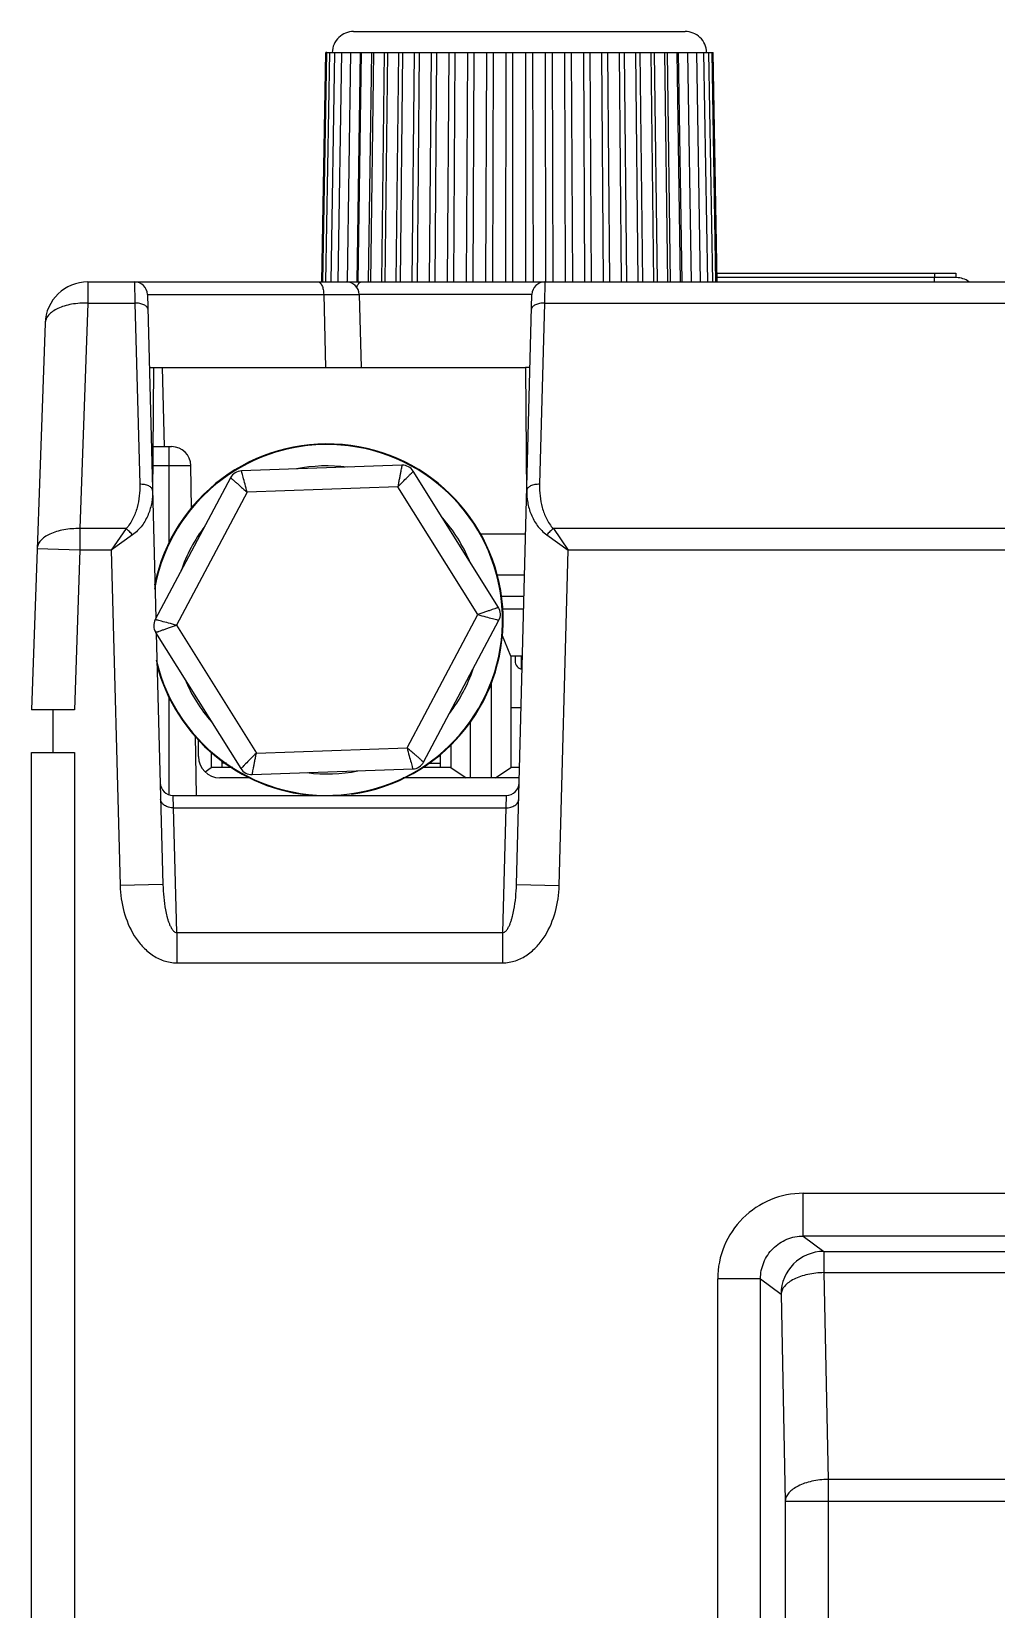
# Model space of a CAD drawing. Header units: millimetres. Extents: x 179 to 1020, y 292 to 886.
# Drawn here: x 341.05 to 363.6, y 504.2 to 541.08 of the extents above; entities that cross this region are included whole.
import ezdxf

# ---------------------------------------------------------------- set-up
doc = ezdxf.new("R2010")
doc.units = ezdxf.units.MM
doc.linetypes.add('CENTER', pattern=[0.6, 0.375, -0.075, 0.075, -0.075])
for name, color, linetype in [('00_CURVE', 7, 'Continuous'), ('12P_1SOLIDLINE', 7, 'Continuous'), ('PRT0002_1SOLIDLINE', 7, 'Continuous'), ('PRT0003_1SOLIDLINE', 7, 'Continuous'), ('VF-51-F001SOLIDLINE', 7, 'Continuous'), ('VF-51-P002SOLIDLINE', 7, 'Continuous'), ('VF-51-P005SOLIDLINE', 7, 'Continuous'), ('WL21-17SOLIDLINE', 7, 'Continuous')]:
    doc.layers.add(name, color=color, linetype=linetype)

msp = doc.modelspace()

# ---------------------------------------------------------------- linework, layer by layer
at = {"layer": '00_CURVE', "linetype": 'CENTER'}
msp.add_line((357.065, 535.428), (362.65, 535.428), dxfattribs=at)
at = {"layer": '12P_1SOLIDLINE', "linetype": 'Continuous'}
for p, q in [((351.928, 528.378), (352.571, 528.378)), ((352.558, 527.878), (352.01, 527.878)), ((352.55, 527.578), (352.052, 527.578)), ((352.25, 526.478), (352.037, 526.999)), ((352.25, 526.478), (352.25, 523.878)), ((352.521, 526.478), (352.25, 526.478)), ((351.8, 523.639), (351.8, 525.891)), ((351.3, 524.949), (351.3, 523.639)), ((350.85, 524.412), (350.85, 523.878)), ((345.25, 524.241), (345.25, 523.878)), ((345.5, 524.05), (345.5, 523.878)), ((350.6, 524.202), (350.6, 523.878)), ((345.104, 523.78), (345.25, 523.878)), ((345.755, 523.878), (345.25, 523.878)), ((350.85, 523.878), (350.186, 523.878)), ((350.85, 523.878), (351.209, 523.639)), ((351.892, 523.639), (352.25, 523.878)), ((352.453, 523.878), (352.25, 523.878))]:
    msp.add_line(p, q, dxfattribs=at)
at = {"layer": 'PRT0002_1SOLIDLINE', "linetype": 'Continuous'}
for p, q in [((352.35, 526.478), (352.35, 526.371)), ((352.49, 525.271), (352.25, 525.271))]:
    msp.add_line(p, q, dxfattribs=at)
msp.add_arc((352.55, 526.371), 0.2, 180, 259.2696, dxfattribs=at)
at = {"layer": 'PRT0003_1SOLIDLINE', "linetype": 'Continuous'}
for p, q in [((352.5, 526.178), (352.5, 526.478)), ((352.5, 526.178), (352.513, 526.178)), ((345.606, 523.978), (345.5, 523.978)), ((350.25, 523.929), (350.25, 523.878)), ((350.314, 523.978), (350.6, 523.978))]:
    msp.add_line(p, q, dxfattribs=at)
at = {"layer": 'VF-51-F001SOLIDLINE', "linetype": 'Continuous'}
for p, q in [((357.065, 535.428), (362.65, 535.428)), ((362.15, 535.428), (362.15, 535.328)), ((362.65, 535.428), (362.65, 535.328)), ((362.66, 535.328), (357.067, 535.328)), ((362.15, 535.228), (362.15, 535.328))]:
    msp.add_line(p, q, dxfattribs=at)
msp.add_arc((362.66, 534.828), 0.5, 53.7458, 90, dxfattribs=at)
at = {"layer": 'VF-51-P002SOLIDLINE', "linetype": 'Continuous'}
for p, q in [((342.365, 535.228), (342.365, 534.732)), ((342.365, 535.228), (404.735, 535.228)), ((343.458, 535.228), (343.467, 534.732)), ((353.043, 535.228), (353.033, 534.732)), ((342.365, 534.732), (342.181, 529.462)), ((342.365, 534.732), (343.467, 534.732)), ((343.467, 534.732), (343.578, 530.498)), ((343.758, 534.936), (343.956, 527.367)), ((343.758, 534.936), (347.877, 534.936)), ((347.877, 534.936), (347.921, 533.228)), ((348.706, 534.936), (348.75, 533.228)), ((352.743, 534.936), (348.706, 534.936)), ((352.382, 521.145), (352.743, 534.936)), ((353.033, 534.732), (352.923, 530.498)), ((353.033, 534.732), (402.573, 534.732)), ((341.366, 534.263), (341.05, 525.228)), ((343.803, 533.228), (343.907, 533.228)), ((343.881, 530.229), (343.907, 533.228)), ((343.907, 533.228), (352.593, 533.228)), ((344.103, 533.228), (344.151, 531.378)), ((352.593, 533.228), (352.619, 530.229)), ((352.698, 533.228), (352.593, 533.228)), ((343.891, 531.378), (344.324, 531.378)), ((344.258, 531.378), (344.258, 529.087)), ((343.887, 530.936), (344.773, 530.936)), ((344.791, 529.932), (344.773, 530.936)), ((342.181, 529.462), (342.181, 528.958)), ((343.258, 529.462), (342.181, 529.462)), ((343.258, 529.462), (342.914, 528.958)), ((343.409, 529.314), (342.914, 528.958)), ((351.521, 529.343), (352.596, 529.343)), ((353.092, 529.314), (353.586, 528.958)), ((353.243, 529.462), (353.586, 528.958)), ((404.919, 529.462), (353.243, 529.462)), ((342.181, 528.958), (341.182, 528.993)), ((342.181, 528.958), (342.051, 525.228)), ((342.914, 528.958), (342.181, 528.958)), ((342.914, 528.958), (343.119, 521.118)), ((353.381, 521.118), (353.586, 528.958)), ((404.919, 528.958), (353.586, 528.958)), ((343.965, 527.013), (344.119, 521.145)), ((344.258, 525.527), (344.258, 523.245)), ((342.051, 525.228), (341.05, 525.228)), ((341.55, 525.228), (341.55, 524.228)), ((344.908, 523.228), (344.884, 524.62)), ((344.95, 524.139), (344.95, 524.551)), ((341.05, 393.228), (341.05, 524.228)), ((341.05, 524.228), (342.05, 524.228)), ((342.05, 524.228), (342.05, 414.728)), ((346.165, 523.639), (345.45, 523.639)), ((352.447, 523.639), (349.725, 523.639)), ((344.367, 522.935), (344.357, 523.228)), ((344.357, 523.228), (352.144, 523.228)), ((344.443, 520.021), (344.367, 522.935)), ((344.367, 522.935), (352.134, 522.935)), ((352.134, 522.935), (352.058, 520.021)), ((352.144, 523.228), (352.134, 522.935)), ((344.119, 521.145), (343.119, 521.118)), ((352.382, 521.145), (353.381, 521.118)), ((344.443, 520.021), (344.443, 519.314)), ((344.443, 520.021), (352.058, 520.021)), ((352.058, 520.021), (352.058, 519.314)), ((344.443, 519.314), (352.058, 519.314)), ((359.084, 512.929), (359.084, 513.929)), ((359.084, 513.929), (364.299, 513.929)), ((359.084, 512.929), (359.564, 512.57)), ((364.299, 512.929), (359.084, 512.929)), ((359.564, 512.57), (359.564, 512.074)), ((359.564, 512.57), (405.05, 512.57)), ((357.085, 487.31), (357.085, 511.93)), ((358.084, 511.93), (357.085, 511.93)), ((358.084, 487.72), (358.084, 511.93)), ((358.084, 511.93), (358.564, 511.57)), ((359.564, 512.074), (359.662, 507.241)), ((359.564, 512.074), (405.05, 512.074)), ((358.564, 511.57), (358.663, 506.737)), ((359.662, 507.241), (359.662, 506.737)), ((405.05, 507.241), (359.662, 507.241)), ((358.663, 506.737), (358.663, 474.922)), ((358.663, 506.737), (406.05, 506.737)), ((359.662, 506.737), (359.662, 474.906))]:
    msp.add_line(p, q, dxfattribs=at)
for centre, radius, start, end in [((342.365, 534.228), 1, 90, 178), ((343.458, 534.928), 0.3, 1.5, 90), ((348.406, 534.928), 0.3, 1.5, 90), ((353.043, 534.928), 0.3, 90, 178.5), ((344.324, 530.928), 0.45, 1, 90), ((344.357, 523.528), 0.3, 181.5, 270), ((352.144, 523.528), 0.3, 270, 358.5), ((359.083, 511.93), 1.999, 89.9811, 180.0019), ((359.565, 511.569), 1.001, 90.0702, 179.9462)]:
    msp.add_arc(centre, radius, start, end, dxfattribs=at)
msp.add_ellipse((345.45, 524.139), major_axis=(0.494, -0.08), ratio=0.999518, start_param=-2.980367, end_param=-1.409875, dxfattribs=at)
for points, knots in [([(347.743, 535.228), (347.751, 535.228), (347.77, 535.224), (347.795, 535.206), (347.818, 535.178), (347.846, 535.126), (347.87, 535.044), (347.876, 534.974), (347.877, 534.936)], [0, 0, 0, 0, 0.07638, 0.162746, 0.265079, 0.385192, 0.672544, 1, 1, 1, 1]), ([(348.649, 535.102), (348.655, 535.12), (348.666, 535.149), (348.688, 535.185), (348.709, 535.209), (348.733, 535.224), (348.75, 535.228), (348.758, 535.228)], [0, 0, 0, 0, 0.322088, 0.530446, 0.709297, 0.862471, 1, 1, 1, 1]), ([(342.365, 534.732), (342.239, 534.735), (342.052, 534.723), (341.819, 534.668), (341.668, 534.612), (341.543, 534.541), (341.447, 534.459), (341.384, 534.365), (341.367, 534.296), (341.366, 534.263)], [0, 0, 0, 0, 0.317965, 0.465646, 0.600805, 0.721095, 0.825875, 0.917067, 1, 1, 1, 1]), ([(343.767, 534.589), (343.767, 534.599), (343.762, 534.619), (343.743, 534.648), (343.714, 534.673), (343.661, 534.703), (343.577, 534.727), (343.505, 534.733), (343.467, 534.732)], [0, 0, 0, 0, 0.082931, 0.174155, 0.279019, 0.399431, 0.681951, 1, 1, 1, 1]), ([(347.877, 534.936), (347.936, 534.936), (348.05, 534.937), (348.211, 534.937), (348.334, 534.937), (348.422, 534.937), (348.48, 534.937), (348.531, 534.937), (348.576, 534.937), (348.614, 534.937), (348.646, 534.937), (348.668, 534.937), (348.683, 534.937), (348.691, 534.937), (348.697, 534.936), (348.702, 534.936), (348.704, 534.936), (348.706, 534.936), (348.706, 534.936)], [0, 0, 0, 0, 0.215462, 0.411329, 0.583867, 0.660336, 0.729772, 0.791845, 0.846256, 0.892745, 0.931091, 0.96111, 0.972951, 0.98266, 0.990225, 0.995638, 0.998894, 1, 1, 1, 1]), ([(353.033, 534.732), (352.995, 534.733), (352.923, 534.727), (352.839, 534.703), (352.786, 534.673), (352.757, 534.648), (352.739, 534.619), (352.734, 534.599), (352.734, 534.589)], [0, 0, 0, 0, 0.318049, 0.600569, 0.720981, 0.825845, 0.917069, 1, 1, 1, 1]), ([(343.578, 530.498), (343.58, 530.407), (343.573, 530.224), (343.524, 529.952), (343.428, 529.689), (343.324, 529.53), (343.258, 529.462)], [0, 0, 0, 0, 0.246333, 0.493627, 0.743659, 1, 1, 1, 1]), ([(343.878, 530.355), (343.88, 530.261), (343.867, 530.07), (343.787, 529.79), (343.641, 529.524), (343.494, 529.376), (343.409, 529.314)], [0, 0, 0, 0, 0.238825, 0.481286, 0.732531, 1, 1, 1, 1]), ([(343.878, 530.355), (343.878, 530.365), (343.873, 530.386), (343.854, 530.414), (343.825, 530.439), (343.772, 530.469), (343.688, 530.494), (343.616, 530.499), (343.578, 530.498)], [0, 0, 0, 0, 0.082931, 0.174155, 0.279019, 0.399431, 0.681951, 1, 1, 1, 1]), ([(352.623, 530.355), (352.62, 530.261), (352.634, 530.07), (352.713, 529.79), (352.86, 529.524), (353.006, 529.376), (353.092, 529.314)], [0, 0, 0, 0, 0.238825, 0.481285, 0.732528, 1, 1, 1, 1]), ([(352.923, 530.498), (352.885, 530.499), (352.812, 530.494), (352.728, 530.469), (352.675, 530.439), (352.647, 530.414), (352.628, 530.386), (352.623, 530.365), (352.623, 530.355)], [0, 0, 0, 0, 0.318049, 0.600569, 0.720981, 0.825845, 0.917069, 1, 1, 1, 1]), ([(352.923, 530.498), (352.92, 530.407), (352.927, 530.224), (352.977, 529.952), (353.072, 529.689), (353.177, 529.53), (353.243, 529.462)], [0, 0, 0, 0, 0.246332, 0.493627, 0.743657, 1, 1, 1, 1]), ([(342.181, 529.462), (342.055, 529.465), (341.868, 529.453), (341.635, 529.398), (341.484, 529.341), (341.359, 529.271), (341.263, 529.188), (341.2, 529.095), (341.183, 529.026), (341.182, 528.993)], [0, 0, 0, 0, 0.317965, 0.465646, 0.600805, 0.721095, 0.825875, 0.917067, 1, 1, 1, 1]), ([(344.367, 522.935), (344.329, 522.935), (344.255, 522.944), (344.157, 522.986), (344.097, 523.043), (344.072, 523.098), (344.067, 523.126), (344.067, 523.139)], [0, 0, 0, 0, 0.287556, 0.554131, 0.788774, 0.896227, 1, 1, 1, 1]), ([(352.134, 522.935), (352.172, 522.935), (352.246, 522.944), (352.344, 522.986), (352.404, 523.043), (352.429, 523.098), (352.433, 523.126), (352.434, 523.139)], [0, 0, 0, 0, 0.287556, 0.554131, 0.788774, 0.896227, 1, 1, 1, 1]), ([(343.119, 521.118), (343.125, 520.914), (343.183, 520.505), (343.383, 520.027), (343.629, 519.697), (343.86, 519.492), (344.136, 519.349), (344.341, 519.314), (344.443, 519.314)], [0, 0, 0, 0, 0.250103, 0.499955, 0.625143, 0.750242, 0.875197, 1, 1, 1, 1]), ([(344.119, 521.145), (344.122, 521.045), (344.134, 520.846), (344.168, 520.598), (344.205, 520.427), (344.232, 520.33), (344.256, 520.258), (344.284, 520.187), (344.314, 520.13), (344.343, 520.087), (344.369, 520.057), (344.401, 520.031), (344.429, 520.022), (344.443, 520.021)], [0, 0, 0, 0, 0.246038, 0.492468, 0.616113, 0.678145, 0.740399, 0.803007, 0.866257, 0.898358, 0.931036, 0.964748, 1, 1, 1, 1]), ([(352.058, 520.021), (352.072, 520.022), (352.099, 520.031), (352.132, 520.057), (352.158, 520.087), (352.187, 520.13), (352.216, 520.187), (352.245, 520.258), (352.268, 520.33), (352.295, 520.427), (352.333, 520.598), (352.367, 520.846), (352.379, 521.045), (352.382, 521.145)], [0, 0, 0, 0, 0.03525, 0.068967, 0.101649, 0.133752, 0.197003, 0.259612, 0.321865, 0.383897, 0.507541, 0.753967, 1, 1, 1, 1]), ([(352.058, 519.314), (352.16, 519.314), (352.365, 519.349), (352.641, 519.492), (352.872, 519.697), (353.117, 520.027), (353.317, 520.505), (353.376, 520.914), (353.381, 521.118)], [0, 0, 0, 0, 0.1248, 0.24976, 0.374863, 0.500053, 0.749904, 1, 1, 1, 1]), ([(358.084, 511.93), (358.084, 512.06), (358.136, 512.323), (358.358, 512.656), (358.691, 512.878), (358.954, 512.929), (359.084, 512.929)], [0, 0, 0, 0, 0.249999, 0.500035, 0.750049, 1, 1, 1, 1]), ([(359.564, 512.074), (359.438, 512.072), (359.252, 512.052), (359.021, 511.989), (358.871, 511.927), (358.745, 511.852), (358.649, 511.767), (358.585, 511.673), (358.566, 511.603), (358.564, 511.57)], [0, 0, 0, 0, 0.314759, 0.462025, 0.597559, 0.71886, 0.824958, 0.917175, 1, 1, 1, 1]), ([(359.662, 507.241), (359.536, 507.239), (359.35, 507.219), (359.119, 507.155), (358.969, 507.094), (358.844, 507.019), (358.747, 506.934), (358.683, 506.839), (358.665, 506.77), (358.663, 506.737)], [0, 0, 0, 0, 0.314759, 0.462025, 0.597559, 0.71886, 0.824958, 0.917175, 1, 1, 1, 1])]:
    msp.add_open_spline(points, degree=3, knots=knots, dxfattribs=at)
for points in [[(343.409, 529.314), (343.387, 529.342), (343.34, 529.395), (343.286, 529.441), (343.258, 529.462)], [(353.243, 529.462), (353.214, 529.441), (353.161, 529.395), (353.113, 529.342), (353.092, 529.314)]]:
    msp.add_open_spline(points, degree=3, dxfattribs=at)
at = {"layer": 'VF-51-P005SOLIDLINE', "linetype": 'Continuous'}
for p, q in [((348.575, 541.078), (356.325, 541.078)), ((347.832, 535.228), (347.925, 540.589)), ((347.856, 535.228), (347.949, 540.589)), ((347.949, 540.589), (347.925, 540.589)), ((347.929, 535.228), (348.021, 540.589)), ((347.949, 540.589), (347.989, 540.589)), ((347.989, 540.589), (348.02, 540.588)), ((348.05, 535.228), (348.139, 540.589)), ((348.112, 540.588), (348.139, 540.588)), ((348.218, 535.228), (348.304, 540.589)), ((348.292, 540.588), (348.304, 540.587)), ((348.43, 535.228), (348.511, 540.589)), ((348.685, 535.228), (348.761, 540.589)), ((348.979, 535.228), (349.049, 540.589)), ((349.31, 535.228), (349.373, 540.589)), ((349.674, 535.228), (349.729, 540.588)), ((350.066, 535.228), (350.113, 540.588)), ((350.483, 535.228), (350.521, 540.588)), ((350.919, 535.228), (350.948, 540.588)), ((353.981, 535.228), (353.952, 540.588)), ((354.418, 535.228), (354.38, 540.588)), ((354.835, 535.228), (354.788, 540.588)), ((355.227, 535.228), (355.172, 540.588)), ((355.59, 535.228), (355.528, 540.589)), ((355.921, 535.228), (355.852, 540.589)), ((356.215, 535.228), (356.14, 540.589)), ((356.47, 535.228), (356.389, 540.589)), ((356.683, 535.228), (356.597, 540.589)), ((356.597, 540.587), (356.609, 540.588)), ((356.85, 535.228), (356.761, 540.589)), ((356.762, 540.588), (356.789, 540.588)), ((356.971, 535.228), (356.88, 540.589)), ((356.88, 540.588), (356.912, 540.589)), ((356.912, 540.589), (356.951, 540.589)), ((357.044, 535.228), (356.951, 540.589)), ((356.951, 540.589), (356.975, 540.589)), ((357.069, 535.228), (356.975, 540.589)), ((348.658, 535.228), (348.739, 540.587)), ((348.739, 540.587), (348.761, 540.587)), ((348.925, 535.228), (349.001, 540.587)), ((349.001, 540.587), (349.049, 540.587)), ((349.232, 535.228), (349.301, 540.587)), ((349.301, 540.587), (349.373, 540.587)), ((349.573, 535.228), (349.636, 540.587)), ((349.636, 540.587), (349.729, 540.587)), ((349.947, 535.228), (350.002, 540.587)), ((350.002, 540.587), (350.113, 540.587)), ((350.347, 535.228), (350.394, 540.587)), ((350.394, 540.587), (350.521, 540.587)), ((350.771, 535.228), (350.809, 540.587)), ((350.809, 540.587), (350.948, 540.587)), ((351.213, 535.228), (351.242, 540.587)), ((351.242, 540.587), (351.391, 540.587)), ((351.371, 535.228), (351.391, 540.587)), ((351.668, 535.228), (351.688, 540.587)), ((351.688, 540.587), (351.844, 540.587)), ((351.833, 535.228), (351.843, 540.587)), ((352.133, 535.228), (352.142, 540.587)), ((352.142, 540.587), (352.3, 540.587)), ((352.3, 535.228), (352.3, 540.587)), ((352.6, 535.228), (352.6, 540.587)), ((352.6, 540.587), (352.758, 540.587)), ((352.758, 540.587), (352.768, 535.228)), ((353.057, 540.587), (353.213, 540.587)), ((353.067, 535.228), (353.058, 540.587)), ((353.213, 540.587), (353.232, 535.228)), ((353.529, 535.228), (353.51, 540.587)), ((353.51, 540.587), (353.659, 540.587)), ((353.659, 540.587), (353.688, 535.228)), ((353.952, 540.587), (354.092, 540.587)), ((354.092, 540.587), (354.13, 535.228)), ((354.38, 540.587), (354.507, 540.587)), ((354.507, 540.587), (354.553, 535.228)), ((354.788, 540.587), (354.899, 540.587)), ((354.899, 540.587), (354.954, 535.228)), ((355.172, 540.587), (355.265, 540.587)), ((355.265, 540.587), (355.327, 535.228)), ((355.528, 540.587), (355.599, 540.587)), ((355.599, 540.587), (355.669, 535.228)), ((355.852, 540.587), (355.9, 540.587)), ((355.9, 540.587), (355.975, 535.228)), ((356.14, 540.587), (356.162, 540.587)), ((356.162, 540.587), (356.243, 535.228))]:
    msp.add_line(p, q, dxfattribs=at)
for centre, start, end in [((348.575, 540.578), 90, 133.427), ((356.325, 540.578), 46.573, 90), ((348.575, 540.578), 133.427, 178.7613), ((356.325, 540.578), 1.2387, 46.573)]:
    msp.add_arc(centre, 0.5, start, end, dxfattribs=at)
for points, knots in [([(348.021, 540.589), (348.021, 540.59), (348.022, 540.589), (348.023, 540.59), (348.025, 540.589), (348.027, 540.589), (348.031, 540.589), (348.037, 540.589), (348.046, 540.589), (348.06, 540.589), (348.075, 540.589), (348.093, 540.589), (348.105, 540.588), (348.112, 540.588)], [0, 0, 0, 0, 0.004405, 0.017495, 0.039252, 0.069597, 0.108322, 0.155197, 0.272458, 0.418967, 0.591549, 0.786653, 1, 1, 1, 1]), ([(348.139, 540.589), (348.139, 540.589), (348.14, 540.589), (348.14, 540.589), (348.141, 540.589), (348.143, 540.589), (348.146, 540.589), (348.152, 540.589), (348.158, 540.589), (348.166, 540.589), (348.175, 540.589), (348.189, 540.589), (348.208, 540.589), (348.234, 540.589), (348.263, 540.588), (348.282, 540.588), (348.292, 540.588)], [0, 0, 0, 0, 0.001245, 0.004894, 0.01094, 0.019369, 0.0433, 0.076513, 0.118645, 0.169256, 0.227894, 0.293976, 0.44574, 0.618638, 0.805785, 1, 1, 1, 1]), ([(348.304, 540.589), (348.304, 540.589), (348.304, 540.589), (348.305, 540.589), (348.306, 540.589), (348.309, 540.589), (348.314, 540.589), (348.322, 540.589), (348.332, 540.589), (348.343, 540.589), (348.356, 540.589), (348.377, 540.589), (348.404, 540.589), (348.44, 540.588), (348.476, 540.588), (348.5, 540.587), (348.512, 540.587)], [0, 0, 0, 0, 0.001387, 0.005482, 0.012291, 0.021775, 0.048601, 0.085604, 0.132215, 0.187701, 0.25127, 0.321924, 0.48018, 0.652872, 0.829728, 1, 1, 1, 1]), ([(348.511, 540.589), (348.511, 540.589), (348.512, 540.589), (348.513, 540.589), (348.515, 540.589), (348.517, 540.589), (348.52, 540.589), (348.525, 540.589), (348.533, 540.589), (348.544, 540.589), (348.557, 540.589), (348.572, 540.589), (348.594, 540.589), (348.625, 540.589), (348.663, 540.588), (348.701, 540.588), (348.727, 540.587), (348.739, 540.587)], [0, 0, 0, 0, 0.001486, 0.005798, 0.012951, 0.022932, 0.035689, 0.051154, 0.089939, 0.138669, 0.196446, 0.262294, 0.335066, 0.496209, 0.668669, 0.840633, 1, 1, 1, 1]), ([(348.761, 540.589), (348.761, 540.589), (348.762, 540.589), (348.762, 540.589), (348.764, 540.589), (348.767, 540.589), (348.77, 540.589), (348.776, 540.589), (348.784, 540.589), (348.796, 540.589), (348.81, 540.589), (348.827, 540.589), (348.851, 540.589), (348.884, 540.589), (348.924, 540.588), (348.963, 540.588), (348.989, 540.587), (349.001, 540.587)], [0, 0, 0, 0, 0.001565, 0.006076, 0.013533, 0.023908, 0.037171, 0.053257, 0.09353, 0.14397, 0.203623, 0.271318, 0.345794, 0.509219, 0.681407, 0.849311, 1, 1, 1, 1]), ([(349.049, 540.589), (349.049, 540.589), (349.05, 540.589), (349.051, 540.589), (349.053, 540.589), (349.056, 540.589), (349.059, 540.589), (349.065, 540.589), (349.074, 540.589), (349.088, 540.589), (349.103, 540.589), (349.121, 540.589), (349.147, 540.589), (349.182, 540.589), (349.224, 540.588), (349.264, 540.588), (349.289, 540.587), (349.301, 540.587)], [0, 0, 0, 0, 0.001626, 0.006333, 0.014132, 0.02497, 0.038792, 0.05554, 0.097454, 0.149783, 0.211478, 0.281205, 0.357522, 0.523392, 0.695208, 0.858656, 1, 1, 1, 1]), ([(349.373, 540.589), (349.373, 540.589), (349.374, 540.589), (349.375, 540.589), (349.377, 540.589), (349.38, 540.589), (349.384, 540.589), (349.39, 540.589), (349.401, 540.589), (349.415, 540.589), (349.431, 540.589), (349.45, 540.589), (349.478, 540.589), (349.515, 540.589), (349.559, 540.588), (349.599, 540.588), (349.624, 540.587), (349.636, 540.587)], [0, 0, 0, 0, 0.001725, 0.006643, 0.014791, 0.026137, 0.040597, 0.058086, 0.101777, 0.156205, 0.22012, 0.292067, 0.37038, 0.538857, 0.710173, 0.86872, 1, 1, 1, 1]), ([(349.729, 540.588), (349.729, 540.589), (349.73, 540.589), (349.731, 540.589), (349.733, 540.589), (349.736, 540.589), (349.741, 540.589), (349.748, 540.589), (349.759, 540.589), (349.774, 540.589), (349.792, 540.589), (349.812, 540.589), (349.842, 540.589), (349.88, 540.589), (349.925, 540.588), (349.966, 540.588), (349.991, 540.587), (350.002, 540.587)], [0, 0, 0, 0, 0.001832, 0.007013, 0.015557, 0.027435, 0.04259, 0.060911, 0.106558, 0.163288, 0.229642, 0.304004, 0.384487, 0.555736, 0.726402, 0.879556, 1, 1, 1, 1]), ([(350.113, 540.588), (350.113, 540.588), (350.114, 540.588), (350.115, 540.589), (350.118, 540.589), (350.121, 540.589), (350.126, 540.589), (350.133, 540.589), (350.145, 540.589), (350.162, 540.589), (350.181, 540.589), (350.202, 540.589), (350.234, 540.589), (350.274, 540.589), (350.32, 540.588), (350.36, 540.588), (350.384, 540.587), (350.394, 540.587)], [0, 0, 0, 0, 0.001918, 0.007376, 0.016381, 0.028868, 0.044769, 0.063997, 0.11183, 0.171073, 0.240122, 0.317112, 0.399958, 0.574159, 0.744002, 0.89122, 1, 1, 1, 1]), ([(350.521, 540.588), (350.521, 540.588), (350.522, 540.588), (350.523, 540.588), (350.526, 540.588), (350.53, 540.589), (350.535, 540.589), (350.543, 540.589), (350.556, 540.589), (350.573, 540.589), (350.594, 540.589), (350.617, 540.589), (350.65, 540.589), (350.691, 540.589), (350.747, 540.588), (350.786, 540.588), (350.809, 540.587)], [0, 0, 0, 0, 0.002032, 0.007775, 0.01727, 0.030448, 0.0472, 0.067414, 0.11766, 0.179674, 0.251682, 0.331547, 0.416958, 0.594297, 0.763112, 1, 1, 1, 1]), ([(350.948, 540.588), (350.948, 540.588), (350.95, 540.588), (350.951, 540.588), (350.954, 540.588), (350.958, 540.589), (350.963, 540.589), (350.972, 540.589), (350.986, 540.589), (351.005, 540.589), (351.027, 540.589), (351.051, 540.589), (351.085, 540.589), (351.128, 540.589), (351.175, 540.589), (351.213, 540.588), (351.234, 540.587), (351.242, 540.587)], [0, 0, 0, 0, 0.002153, 0.008238, 0.018268, 0.032192, 0.049899, 0.071231, 0.124125, 0.18922, 0.26447, 0.347491, 0.435681, 0.616349, 0.783884, 0.917321, 1, 1, 1, 1]), ([(351.391, 540.587), (351.391, 540.588), (351.392, 540.588), (351.393, 540.588), (351.397, 540.588), (351.401, 540.588), (351.407, 540.588), (351.416, 540.589), (351.431, 540.589), (351.451, 540.589), (351.474, 540.589), (351.5, 540.589), (351.536, 540.589), (351.579, 540.589), (351.626, 540.589), (351.662, 540.588), (351.681, 540.587), (351.688, 540.587)], [0, 0, 0, 0, 0.002265, 0.008725, 0.019375, 0.034126, 0.052875, 0.075461, 0.131304, 0.199814, 0.278636, 0.365124, 0.456336, 0.640535, 0.806496, 0.931923, 1, 1, 1, 1]), ([(351.843, 540.587), (351.843, 540.587), (351.844, 540.587), (351.846, 540.588), (351.85, 540.588), (351.854, 540.588), (351.86, 540.588), (351.87, 540.589), (351.886, 540.589), (351.907, 540.589), (351.932, 540.589), (351.959, 540.589), (351.996, 540.589), (352.04, 540.589), (352.082, 540.589), (352.11, 540.588), (352.125, 540.588), (352.135, 540.587), (352.141, 540.587), (352.142, 540.587)], [0, 0, 0, 0, 0.002425, 0.009281, 0.020612, 0.036305, 0.056209, 0.080169, 0.139312, 0.211585, 0.29436, 0.384647, 0.479152, 0.667088, 0.831126, 0.896577, 0.947667, 0.982555, 1, 1, 1, 1]), ([(352.3, 540.587), (352.3, 540.587), (352.302, 540.587), (352.303, 540.588), (352.307, 540.588), (352.312, 540.588), (352.318, 540.588), (352.329, 540.588), (352.346, 540.589), (352.368, 540.589), (352.394, 540.589), (352.421, 540.589), (352.45, 540.589), (352.479, 540.589), (352.507, 540.589), (352.533, 540.589), (352.555, 540.589), (352.571, 540.588), (352.582, 540.588), (352.588, 540.588), (352.593, 540.588), (352.597, 540.588), (352.599, 540.587), (352.6, 540.587), (352.6, 540.587)], [0, 0, 0, 0, 0.002566, 0.00981, 0.021743, 0.038292, 0.059276, 0.084489, 0.146656, 0.222378, 0.308776, 0.402515, 0.5, 0.597485, 0.691224, 0.777622, 0.853344, 0.915511, 0.940724, 0.961708, 0.978257, 0.99019, 0.997434, 1, 1, 1, 1]), ([(352.758, 540.587), (352.76, 540.587), (352.765, 540.587), (352.775, 540.588), (352.791, 540.588), (352.819, 540.589), (352.86, 540.589), (352.905, 540.589), (352.942, 540.589), (352.969, 540.589), (352.993, 540.589), (353.015, 540.589), (353.03, 540.589), (353.04, 540.588), (353.046, 540.588), (353.051, 540.588), (353.055, 540.588), (353.056, 540.587), (353.058, 540.587), (353.058, 540.587)], [0, 0, 0, 0, 0.017445, 0.052333, 0.103423, 0.168874, 0.332912, 0.520848, 0.615353, 0.70564, 0.788415, 0.860688, 0.919831, 0.943791, 0.963695, 0.979388, 0.990719, 0.997575, 1, 1, 1, 1]), ([(353.213, 540.587), (353.219, 540.587), (353.239, 540.588), (353.274, 540.589), (353.321, 540.589), (353.365, 540.589), (353.401, 540.589), (353.426, 540.589), (353.45, 540.589), (353.47, 540.589), (353.484, 540.589), (353.494, 540.588), (353.499, 540.588), (353.504, 540.588), (353.507, 540.588), (353.509, 540.588), (353.51, 540.588), (353.51, 540.587)], [0, 0, 0, 0, 0.068077, 0.193504, 0.359465, 0.543664, 0.634876, 0.721364, 0.800186, 0.868696, 0.924539, 0.947125, 0.965874, 0.980625, 0.991275, 0.997735, 1, 1, 1, 1]), ([(353.659, 540.587), (353.667, 540.587), (353.688, 540.588), (353.726, 540.589), (353.773, 540.589), (353.815, 540.589), (353.85, 540.589), (353.874, 540.589), (353.896, 540.589), (353.915, 540.589), (353.928, 540.589), (353.937, 540.589), (353.943, 540.589), (353.947, 540.588), (353.95, 540.588), (353.951, 540.588), (353.952, 540.588), (353.952, 540.588)], [0, 0, 0, 0, 0.082679, 0.216116, 0.383651, 0.564319, 0.652509, 0.73553, 0.81078, 0.875875, 0.928769, 0.950101, 0.967808, 0.981732, 0.991762, 0.997847, 1, 1, 1, 1]), ([(354.092, 540.587), (354.114, 540.588), (354.153, 540.588), (354.209, 540.589), (354.251, 540.589), (354.284, 540.589), (354.307, 540.589), (354.327, 540.589), (354.345, 540.589), (354.358, 540.589), (354.366, 540.589), (354.371, 540.589), (354.374, 540.588), (354.377, 540.588), (354.379, 540.588), (354.38, 540.588), (354.38, 540.588)], [0, 0, 0, 0, 0.236888, 0.405703, 0.583042, 0.668453, 0.748318, 0.820326, 0.88234, 0.932586, 0.9528, 0.969552, 0.98273, 0.992225, 0.997968, 1, 1, 1, 1]), ([(354.507, 540.587), (354.517, 540.587), (354.541, 540.588), (354.581, 540.588), (354.627, 540.589), (354.667, 540.589), (354.698, 540.589), (354.72, 540.589), (354.739, 540.589), (354.755, 540.589), (354.767, 540.589), (354.775, 540.589), (354.779, 540.589), (354.783, 540.589), (354.786, 540.589), (354.787, 540.588), (354.788, 540.588), (354.788, 540.588)], [0, 0, 0, 0, 0.10878, 0.255998, 0.425841, 0.600042, 0.682888, 0.759878, 0.828927, 0.88817, 0.936003, 0.955231, 0.971132, 0.983619, 0.992624, 0.998082, 1, 1, 1, 1]), ([(354.899, 540.587), (354.91, 540.587), (354.935, 540.588), (354.975, 540.588), (355.02, 540.589), (355.059, 540.589), (355.088, 540.589), (355.109, 540.589), (355.126, 540.589), (355.142, 540.589), (355.153, 540.589), (355.16, 540.589), (355.164, 540.589), (355.167, 540.589), (355.17, 540.589), (355.171, 540.589), (355.172, 540.589), (355.172, 540.588)], [0, 0, 0, 0, 0.120444, 0.273598, 0.444264, 0.615513, 0.695996, 0.770358, 0.836712, 0.893442, 0.939089, 0.95741, 0.972565, 0.984443, 0.992987, 0.998168, 1, 1, 1, 1]), ([(355.265, 540.587), (355.276, 540.587), (355.302, 540.588), (355.342, 540.588), (355.386, 540.589), (355.422, 540.589), (355.45, 540.589), (355.469, 540.589), (355.486, 540.589), (355.5, 540.589), (355.51, 540.589), (355.517, 540.589), (355.521, 540.589), (355.524, 540.589), (355.526, 540.589), (355.527, 540.589), (355.528, 540.589), (355.528, 540.589)], [0, 0, 0, 0, 0.13128, 0.289827, 0.461143, 0.62962, 0.707933, 0.77988, 0.843795, 0.898223, 0.941914, 0.959403, 0.973863, 0.985209, 0.993357, 0.998275, 1, 1, 1, 1]), ([(355.599, 540.587), (355.611, 540.587), (355.637, 540.588), (355.677, 540.588), (355.719, 540.589), (355.754, 540.589), (355.78, 540.589), (355.798, 540.589), (355.813, 540.589), (355.826, 540.589), (355.835, 540.589), (355.842, 540.589), (355.845, 540.589), (355.848, 540.589), (355.85, 540.589), (355.851, 540.589), (355.852, 540.589), (355.852, 540.589)], [0, 0, 0, 0, 0.141344, 0.304792, 0.476608, 0.642478, 0.718795, 0.788522, 0.850217, 0.902546, 0.94446, 0.961208, 0.97503, 0.985868, 0.993667, 0.998374, 1, 1, 1, 1]), ([(355.9, 540.587), (355.912, 540.587), (355.937, 540.588), (355.976, 540.588), (356.017, 540.589), (356.05, 540.589), (356.074, 540.589), (356.09, 540.589), (356.104, 540.589), (356.117, 540.589), (356.125, 540.589), (356.131, 540.589), (356.134, 540.589), (356.136, 540.589), (356.138, 540.589), (356.139, 540.589), (356.14, 540.589), (356.14, 540.589)], [0, 0, 0, 0, 0.150689, 0.318593, 0.490781, 0.654206, 0.728682, 0.796377, 0.85603, 0.90647, 0.946743, 0.962829, 0.976092, 0.986467, 0.993924, 0.998435, 1, 1, 1, 1]), ([(356.162, 540.587), (356.174, 540.587), (356.199, 540.588), (356.237, 540.588), (356.276, 540.589), (356.306, 540.589), (356.329, 540.589), (356.344, 540.589), (356.357, 540.589), (356.368, 540.589), (356.376, 540.589), (356.381, 540.589), (356.384, 540.589), (356.386, 540.589), (356.388, 540.589), (356.389, 540.589), (356.389, 540.589), (356.389, 540.589)], [0, 0, 0, 0, 0.159367, 0.331331, 0.503791, 0.664935, 0.737706, 0.803555, 0.861332, 0.910062, 0.948846, 0.964311, 0.977068, 0.987049, 0.994202, 0.998514, 1, 1, 1, 1]), ([(356.389, 540.587), (356.401, 540.587), (356.425, 540.588), (356.461, 540.588), (356.496, 540.589), (356.524, 540.589), (356.544, 540.589), (356.557, 540.589), (356.569, 540.589), (356.579, 540.589), (356.586, 540.589), (356.591, 540.589), (356.594, 540.589), (356.596, 540.589), (356.596, 540.589), (356.597, 540.589), (356.597, 540.589)], [0, 0, 0, 0, 0.170272, 0.347128, 0.51982, 0.678076, 0.74873, 0.812299, 0.867785, 0.914396, 0.951399, 0.978224, 0.987709, 0.994518, 0.998613, 1, 1, 1, 1]), ([(356.609, 540.588), (356.619, 540.588), (356.638, 540.588), (356.666, 540.589), (356.692, 540.589), (356.712, 540.589), (356.726, 540.589), (356.735, 540.589), (356.743, 540.589), (356.749, 540.589), (356.754, 540.589), (356.757, 540.589), (356.759, 540.589), (356.76, 540.589), (356.761, 540.589), (356.761, 540.589), (356.761, 540.589)], [0, 0, 0, 0, 0.194215, 0.381362, 0.554261, 0.706025, 0.772106, 0.830745, 0.881355, 0.923487, 0.9567, 0.980631, 0.98906, 0.995106, 0.998755, 1, 1, 1, 1]), ([(356.789, 540.588), (356.795, 540.588), (356.808, 540.589), (356.825, 540.589), (356.841, 540.589), (356.854, 540.589), (356.864, 540.589), (356.87, 540.589), (356.873, 540.589), (356.876, 540.589), (356.878, 540.59), (356.879, 540.589), (356.88, 540.59), (356.88, 540.589)], [0, 0, 0, 0, 0.213347, 0.408452, 0.581033, 0.727543, 0.844803, 0.891678, 0.930403, 0.960748, 0.982505, 0.995595, 1, 1, 1, 1])]:
    msp.add_open_spline(points, degree=3, knots=knots, dxfattribs=at)
at = {"layer": 'WL21-17SOLIDLINE', "linetype": 'Continuous'}
for p, q in [((345.701, 530.651), (343.94, 527.336)), ((349.706, 530.943), (345.955, 530.81)), ((351.962, 527.62), (349.971, 530.802)), ((346.088, 530.315), (344.436, 527.204)), ((349.609, 530.439), (346.088, 530.315)), ((351.477, 527.452), (349.609, 530.439)), ((349.824, 524.341), (351.477, 527.452)), ((350.211, 524.005), (351.972, 527.32)), ((343.95, 527.037), (345.941, 523.854)), ((344.436, 527.204), (346.304, 524.217)), ((346.304, 524.217), (349.824, 524.341)), ((346.206, 523.713), (349.957, 523.846))]:
    msp.add_line(p, q, dxfattribs=at)
for centre, radius, start, end in [((347.956, 527.328), 4.1, 193.1895, 169.8964), ((347.956, 527.328), 4.114, 278.0231, 168.4467), ((347.956, 527.328), 4.1, 2.0231, 169.0676), ((345.966, 530.511), 0.3, 92.0231, 152.0231), ((347.956, 527.328), 3.6, 82.5336, 101.5118), ((349.717, 530.643), 0.3, 32.0231, 92.0231), ((347.956, 527.328), 3.6, 22.5344, 41.5052), ((347.956, 527.328), 3.6, 142.5337, 161.512), ((344.205, 527.196), 0.3, 152.0231, 212.0231), ((351.707, 527.461), 0.3, 332.0231, 32.0231), ((347.956, 527.328), 4.114, 194.8274, 265.7171), ((347.956, 527.328), 3.6, 202.5344, 221.5052), ((347.956, 527.328), 3.6, 322.5337, 341.512), ((349.946, 524.146), 0.3, 272.0231, 332.0231), ((346.195, 524.013), 0.3, 212.0231, 272.0231), ((347.956, 527.328), 3.6, 262.5336, 281.5118)]:
    msp.add_arc(centre, radius, start, end, dxfattribs=at)
for points, knots in [([(345.701, 530.651), (345.7, 530.651), (345.706, 530.648), (345.708, 530.644), (345.72, 530.635), (345.732, 530.624), (345.749, 530.61), (345.777, 530.585), (345.819, 530.548), (345.877, 530.498), (345.943, 530.44), (346.014, 530.379), (346.063, 530.337), (346.088, 530.315)], [0, 0, 0, 0, 0.004949, 0.01971, 0.044125, 0.077919, 0.120667, 0.171916, 0.297524, 0.449429, 0.621505, 0.807393, 1, 1, 1, 1]), ([(346.088, 530.315), (346.071, 530.377), (346.041, 530.492), (346.003, 530.632), (345.98, 530.717), (345.966, 530.772), (345.961, 530.785), (345.955, 530.814), (345.955, 530.81)], [0, 0, 0, 0, 0.378494, 0.702477, 0.828082, 0.922071, 0.980281, 1, 1, 1, 1]), ([(349.706, 530.943), (349.706, 530.943), (349.706, 530.937), (349.704, 530.932), (349.702, 530.918), (349.698, 530.902), (349.694, 530.881), (349.687, 530.844), (349.676, 530.789), (349.662, 530.713), (349.645, 530.627), (349.627, 530.535), (349.615, 530.471), (349.609, 530.439)], [0, 0, 0, 0, 0.004949, 0.01971, 0.044125, 0.077919, 0.120667, 0.171916, 0.297524, 0.449429, 0.621505, 0.807393, 1, 1, 1, 1]), ([(349.609, 530.439), (349.654, 530.485), (349.739, 530.569), (349.841, 530.672), (349.903, 530.734), (349.943, 530.773), (349.952, 530.784), (349.974, 530.804), (349.971, 530.802)], [0, 0, 0, 0, 0.378494, 0.702477, 0.828082, 0.922071, 0.980281, 1, 1, 1, 1]), ([(344.436, 527.204), (344.373, 527.22), (344.258, 527.251), (344.118, 527.289), (344.033, 527.311), (343.979, 527.326), (343.965, 527.329), (343.937, 527.338), (343.94, 527.336)], [0, 0, 0, 0, 0.378494, 0.702477, 0.828082, 0.922071, 0.980281, 1, 1, 1, 1]), ([(351.962, 527.62), (351.962, 527.621), (351.956, 527.617), (351.951, 527.617), (351.938, 527.611), (351.923, 527.606), (351.902, 527.599), (351.866, 527.587), (351.813, 527.568), (351.74, 527.543), (351.658, 527.515), (351.569, 527.484), (351.508, 527.463), (351.477, 527.452)], [0, 0, 0, 0, 0.004949, 0.01971, 0.044125, 0.077919, 0.120667, 0.171916, 0.297524, 0.449429, 0.621505, 0.807393, 1, 1, 1, 1]), ([(351.477, 527.452), (351.539, 527.436), (351.654, 527.405), (351.794, 527.367), (351.879, 527.345), (351.933, 527.33), (351.947, 527.327), (351.975, 527.319), (351.972, 527.32)], [0, 0, 0, 0, 0.378494, 0.702477, 0.828082, 0.922071, 0.980281, 1, 1, 1, 1]), ([(343.95, 527.037), (343.95, 527.036), (343.956, 527.039), (343.961, 527.039), (343.974, 527.045), (343.99, 527.05), (344.01, 527.057), (344.046, 527.069), (344.099, 527.088), (344.172, 527.113), (344.254, 527.141), (344.343, 527.172), (344.404, 527.193), (344.436, 527.204)], [0, 0, 0, 0, 0.004949, 0.01971, 0.044125, 0.077919, 0.120667, 0.171916, 0.297524, 0.449429, 0.621505, 0.807393, 1, 1, 1, 1]), ([(346.304, 524.217), (346.258, 524.171), (346.173, 524.087), (346.071, 523.985), (346.009, 523.922), (345.969, 523.883), (345.96, 523.872), (345.938, 523.852), (345.941, 523.854)], [0, 0, 0, 0, 0.378494, 0.702477, 0.828082, 0.922071, 0.980281, 1, 1, 1, 1]), ([(346.206, 523.713), (346.206, 523.713), (346.206, 523.719), (346.209, 523.724), (346.21, 523.738), (346.214, 523.754), (346.218, 523.776), (346.225, 523.812), (346.236, 523.868), (346.25, 523.943), (346.267, 524.029), (346.285, 524.121), (346.297, 524.185), (346.304, 524.217)], [0, 0, 0, 0, 0.004949, 0.01971, 0.044125, 0.077919, 0.120667, 0.171916, 0.297524, 0.449429, 0.621505, 0.807393, 1, 1, 1, 1]), ([(350.211, 524.005), (350.212, 524.005), (350.206, 524.008), (350.204, 524.012), (350.192, 524.021), (350.18, 524.032), (350.163, 524.046), (350.135, 524.071), (350.093, 524.108), (350.035, 524.158), (349.969, 524.216), (349.898, 524.277), (349.849, 524.32), (349.824, 524.341)], [0, 0, 0, 0, 0.004949, 0.01971, 0.044125, 0.077919, 0.120667, 0.171916, 0.297524, 0.449429, 0.621505, 0.807393, 1, 1, 1, 1]), ([(349.824, 524.341), (349.841, 524.279), (349.872, 524.164), (349.909, 524.024), (349.932, 523.939), (349.946, 523.885), (349.951, 523.871), (349.958, 523.843), (349.957, 523.846)], [0, 0, 0, 0, 0.378494, 0.702477, 0.828082, 0.922071, 0.980281, 1, 1, 1, 1])]:
    msp.add_open_spline(points, degree=3, knots=knots, dxfattribs=at)

doc.saveas('drawing.dxf')
